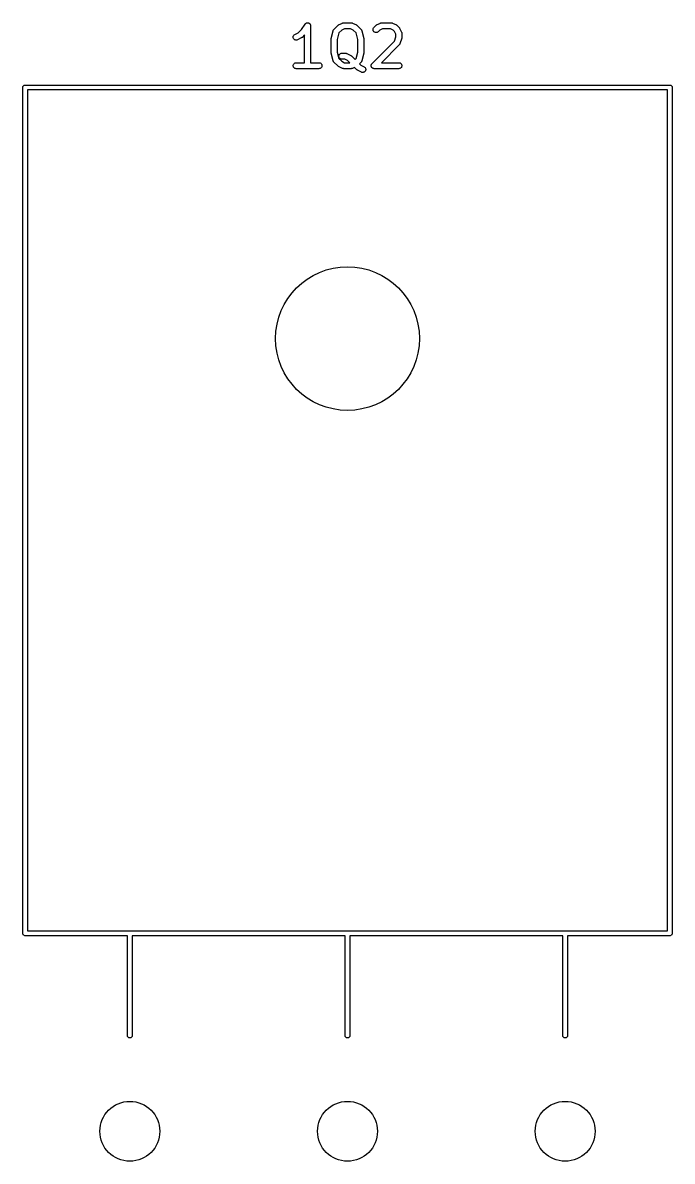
# Model space of a CAD drawing. Extents: x 0.77 to 9.62, y -5.42 to -2.18.
# Drawn here: x 1.44 to 2.081, y -3.305 to -2.182 of the extents above; entities that cross this region are included whole.
import ezdxf

# ---------------------------------------------------------------- set-up
doc = ezdxf.new("R2010")
doc.units = 0
doc.header["$MEASUREMENT"] = 0
doc.layers.add('BLACK', color=7, linetype='CONTINUOUS')

msp = doc.modelspace()

# ---------------------------------------------------------------- linework, layer by layer
at = {"layer": 'BLACK', "linetype": 'CONTINUOUS'}
for p, q in [((1.71181, -2.19149), (1.71502, -2.18829)), ((1.71502, -2.18829), (1.71861, -2.1829)), ((1.71861, -2.1829), (1.71863, -2.18287)), ((1.71863, -2.18287), (1.71881, -2.18266)), ((1.71863, -2.18287), (1.71863, -2.18287)), ((1.71863, -2.18287), (1.71863, -2.18287)), ((1.71863, -2.18287), (1.71863, -2.18287)), ((1.71881, -2.18266), (1.719, -2.18243)), ((1.719, -2.18243), (1.71922, -2.18225)), ((1.719, -2.18243), (1.719, -2.18243)), ((1.719, -2.18243), (1.719, -2.18243)), ((1.71922, -2.18225), (1.71945, -2.18207)), ((1.71945, -2.18207), (1.71971, -2.18193)), ((1.71945, -2.18207), (1.71945, -2.18207)), ((1.71945, -2.18207), (1.71945, -2.18207)), ((1.71971, -2.18193), (1.71996, -2.1818)), ((1.71996, -2.1818), (1.72022, -2.18173)), ((1.71996, -2.1818), (1.71996, -2.1818)), ((1.71996, -2.1818), (1.71996, -2.1818)), ((1.72022, -2.18173), (1.72051, -2.18164)), ((1.72051, -2.18164), (1.72078, -2.18162)), ((1.72051, -2.18164), (1.72051, -2.18164)), ((1.72051, -2.18164), (1.72051, -2.18164)), ((1.72078, -2.18162), (1.72108, -2.18159)), ((1.72108, -2.18159), (1.72109, -2.18159)), ((1.72109, -2.18159), (1.72109, -2.18159)), ((1.72109, -2.18159), (1.72137, -2.18162)), ((1.72137, -2.18162), (1.72166, -2.18165)), ((1.72166, -2.18165), (1.72166, -2.18165)), ((1.72166, -2.18165), (1.72166, -2.18165)), ((1.72166, -2.18165), (1.72193, -2.18173)), ((1.72193, -2.18173), (1.72221, -2.18182)), ((1.72221, -2.18182), (1.72221, -2.18182)), ((1.72221, -2.18182), (1.72221, -2.18182)), ((1.72221, -2.18182), (1.72245, -2.18195)), ((1.72245, -2.18195), (1.72271, -2.18209)), ((1.72271, -2.18209), (1.72272, -2.1821)), ((1.72272, -2.1821), (1.72272, -2.1821)), ((1.72272, -2.1821), (1.72292, -2.18227)), ((1.72292, -2.18227), (1.72316, -2.18246)), ((1.72316, -2.18246), (1.72316, -2.18246)), ((1.72316, -2.18246), (1.72316, -2.18247)), ((1.72316, -2.18247), (1.72334, -2.18269)), ((1.72334, -2.18269), (1.72352, -2.18291)), ((1.72352, -2.18291), (1.72352, -2.18291)), ((1.72352, -2.18291), (1.72352, -2.18291)), ((1.72352, -2.18291), (1.72366, -2.18317)), ((1.72366, -2.18317), (1.72379, -2.18342)), ((1.72379, -2.18342), (1.72379, -2.18342)), ((1.72379, -2.18342), (1.72379, -2.18342)), ((1.72379, -2.18342), (1.72387, -2.18368)), ((1.72387, -2.18368), (1.72396, -2.18397)), ((1.72396, -2.18397), (1.72396, -2.18397)), ((1.72396, -2.18397), (1.72396, -2.18397)), ((1.72396, -2.18397), (1.72399, -2.18426)), ((1.72399, -2.18426), (1.72402, -2.18454)), ((1.72402, -2.18454), (1.72402, -2.22096)), ((1.74445, -2.19695), (1.74632, -2.18945)), ((1.74632, -2.18945), (1.74633, -2.18941)), ((1.74633, -2.18941), (1.7464, -2.18922)), ((1.7464, -2.18922), (1.74646, -2.18903)), ((1.74646, -2.18903), (1.7465, -2.18895)), ((1.7465, -2.18895), (1.74653, -2.18887)), ((1.74653, -2.18887), (1.74664, -2.1887)), ((1.74664, -2.1887), (1.74673, -2.18852)), ((1.74673, -2.18852), (1.74679, -2.18846)), ((1.74679, -2.18846), (1.74683, -2.18838)), ((1.74683, -2.18838), (1.74697, -2.18823)), ((1.74697, -2.18823), (1.7471, -2.18808)), ((1.7471, -2.18808), (1.75085, -2.18433)), ((1.75085, -2.18433), (1.75088, -2.1843)), ((1.75088, -2.1843), (1.751, -2.1842)), ((1.751, -2.1842), (1.75113, -2.18408)), ((1.75113, -2.18408), (1.75123, -2.18402)), ((1.75123, -2.18402), (1.75133, -2.18394)), ((1.75133, -2.18394), (1.75147, -2.18386)), ((1.75147, -2.18386), (1.75161, -2.18378)), ((1.75161, -2.18378), (1.75536, -2.1819)), ((1.75468, -2.18884), (1.75185, -2.19168)), ((1.75738, -2.1875), (1.75468, -2.18884)), ((1.75536, -2.1819), (1.7554, -2.18188)), ((1.7554, -2.18188), (1.75548, -2.18185)), ((1.75548, -2.18185), (1.75556, -2.18181)), ((1.75556, -2.18181), (1.75575, -2.18175)), ((1.75575, -2.18175), (1.75594, -2.18168)), ((1.75594, -2.18168), (1.75603, -2.18167)), ((1.75603, -2.18167), (1.75611, -2.18165)), ((1.75611, -2.18165), (1.75631, -2.18163)), ((1.75631, -2.18163), (1.75651, -2.18159)), ((1.75651, -2.18159), (1.7566, -2.1816)), ((1.7566, -2.1816), (1.75668, -2.18159)), ((1.75668, -2.18159), (1.76418, -2.18159)), ((1.76349, -2.1875), (1.75738, -2.1875)), ((1.76618, -2.18884), (1.76349, -2.1875)), ((1.76418, -2.18159), (1.76422, -2.18159)), ((1.76422, -2.18159), (1.76431, -2.1816)), ((1.76431, -2.1816), (1.7644, -2.1816)), ((1.7644, -2.1816), (1.7646, -2.18163)), ((1.7646, -2.18163), (1.7648, -2.18165)), ((1.7648, -2.18165), (1.76488, -2.18168)), ((1.76488, -2.18168), (1.76496, -2.1817)), ((1.76496, -2.1817), (1.76515, -2.18177)), ((1.76515, -2.18177), (1.76535, -2.18183)), ((1.76535, -2.18183), (1.76542, -2.18187)), ((1.76542, -2.18187), (1.7655, -2.1819)), ((1.7655, -2.1819), (1.76925, -2.18378)), ((1.76902, -2.19168), (1.76618, -2.18884)), ((1.76925, -2.18378), (1.76929, -2.18379)), ((1.76929, -2.18379), (1.76943, -2.18389)), ((1.76943, -2.18389), (1.76957, -2.18396)), ((1.76957, -2.18396), (1.76967, -2.18404)), ((1.76967, -2.18404), (1.76977, -2.18411)), ((1.76977, -2.18411), (1.76989, -2.18422)), ((1.76989, -2.18422), (1.77002, -2.18433)), ((1.77002, -2.18433), (1.77377, -2.18808)), ((1.77377, -2.18808), (1.7738, -2.18811)), ((1.7738, -2.18811), (1.77392, -2.18826)), ((1.77392, -2.18826), (1.77406, -2.18841)), ((1.77406, -2.18841), (1.7741, -2.18849)), ((1.7741, -2.18849), (1.77416, -2.18856)), ((1.77416, -2.18856), (1.77425, -2.18874)), ((1.77425, -2.18874), (1.77435, -2.18891)), ((1.77435, -2.18891), (1.77438, -2.18899)), ((1.77438, -2.18899), (1.77442, -2.18907)), ((1.77442, -2.18907), (1.77448, -2.18926)), ((1.77448, -2.18926), (1.77455, -2.18945)), ((1.77455, -2.18945), (1.77642, -2.19695)), ((1.7856, -2.18828), (1.78566, -2.18771)), ((1.78566, -2.18886), (1.7856, -2.18828)), ((1.78566, -2.18771), (1.78583, -2.18716)), ((1.78582, -2.18941), (1.78566, -2.18886)), ((1.78609, -2.18992), (1.78582, -2.18941)), ((1.78583, -2.18716), (1.7861, -2.18665)), ((1.7861, -2.18665), (1.78647, -2.1862)), ((1.78647, -2.1862), (1.78834, -2.18433)), ((1.78834, -2.18433), (1.78837, -2.1843)), ((1.78837, -2.1843), (1.7885, -2.1842)), ((1.7885, -2.1842), (1.78862, -2.18408)), ((1.78862, -2.18408), (1.78873, -2.18402)), ((1.78873, -2.18402), (1.78882, -2.18394)), ((1.78882, -2.18394), (1.78897, -2.18386)), ((1.78897, -2.18386), (1.78911, -2.18378)), ((1.78911, -2.18378), (1.79286, -2.1819)), ((1.79218, -2.18884), (1.79064, -2.19038)), ((1.79488, -2.1875), (1.79218, -2.18884)), ((1.79286, -2.1819), (1.7929, -2.18188)), ((1.7929, -2.18188), (1.79298, -2.18185)), ((1.79298, -2.18185), (1.79305, -2.18181)), ((1.79305, -2.18181), (1.79325, -2.18175)), ((1.79325, -2.18175), (1.79344, -2.18168)), ((1.79344, -2.18168), (1.79352, -2.18167)), ((1.79352, -2.18167), (1.79361, -2.18165)), ((1.79361, -2.18165), (1.79381, -2.18163)), ((1.79381, -2.18163), (1.79401, -2.18159)), ((1.79401, -2.18159), (1.79409, -2.1816)), ((1.79409, -2.1816), (1.79418, -2.18159)), ((1.79418, -2.18159), (1.80355, -2.18159)), ((1.80286, -2.1875), (1.79488, -2.1875)), ((1.80555, -2.18884), (1.80286, -2.1875)), ((1.80355, -2.18159), (1.80359, -2.18159)), ((1.80359, -2.18159), (1.80368, -2.1816)), ((1.80368, -2.1816), (1.80377, -2.1816)), ((1.80377, -2.1816), (1.80397, -2.18163)), ((1.80397, -2.18163), (1.80417, -2.18165)), ((1.80417, -2.18165), (1.80425, -2.18168)), ((1.80425, -2.18168), (1.80434, -2.1817)), ((1.80434, -2.1817), (1.80452, -2.18177)), ((1.80452, -2.18177), (1.80472, -2.18183)), ((1.80472, -2.18183), (1.80479, -2.18187)), ((1.80479, -2.18187), (1.80487, -2.1819)), ((1.80487, -2.1819), (1.80862, -2.18378)), ((1.80675, -2.19004), (1.80555, -2.18884)), ((1.80862, -2.18378), (1.80866, -2.18379)), ((1.80866, -2.18379), (1.8088, -2.18389)), ((1.8088, -2.18389), (1.80894, -2.18396)), ((1.80894, -2.18396), (1.80904, -2.18404)), ((1.80904, -2.18404), (1.80914, -2.18411)), ((1.80914, -2.18411), (1.80926, -2.18422)), ((1.80926, -2.18422), (1.80939, -2.18433)), ((1.80939, -2.18433), (1.81126, -2.1862)), ((1.81126, -2.1862), (1.81129, -2.18623)), ((1.81129, -2.18623), (1.8114, -2.18636)), ((1.8114, -2.18636), (1.81151, -2.18648)), ((1.81151, -2.18648), (1.81158, -2.18659)), ((1.81158, -2.18659), (1.81165, -2.18668)), ((1.81165, -2.18668), (1.81173, -2.18683)), ((1.81173, -2.18683), (1.81182, -2.18697)), ((1.81182, -2.18697), (1.81369, -2.19072)), ((1.70687, -2.19599), (1.70689, -2.19541)), ((1.70696, -2.19655), (1.70687, -2.19599)), ((1.70689, -2.19541), (1.70702, -2.19485)), ((1.70716, -2.19709), (1.70696, -2.19655)), ((1.70702, -2.19485), (1.70725, -2.19432)), ((1.70747, -2.19758), (1.70716, -2.19709)), ((1.70725, -2.19432), (1.70759, -2.19385)), ((1.70786, -2.198), (1.70747, -2.19758)), ((1.70759, -2.19385), (1.70801, -2.19346)), ((1.70833, -2.19834), (1.70786, -2.198)), ((1.70801, -2.19346), (1.70849, -2.19315)), ((1.70885, -2.19858), (1.70833, -2.19834)), ((1.70849, -2.19315), (1.71181, -2.19149)), ((1.70941, -2.19872), (1.70885, -2.19858)), ((1.70999, -2.19874), (1.70941, -2.19872)), ((1.71056, -2.19865), (1.70999, -2.19874)), ((1.7111, -2.19845), (1.71056, -2.19865)), ((1.71113, -2.19843), (1.7111, -2.19845)), ((1.71488, -2.19656), (1.71113, -2.19843)), ((1.71502, -2.19647), (1.71488, -2.19656)), ((1.71517, -2.19639), (1.71502, -2.19647)), ((1.71527, -2.19632), (1.71517, -2.19639)), ((1.71537, -2.19625), (1.71527, -2.19632)), ((1.71549, -2.19614), (1.71537, -2.19625)), ((1.71562, -2.19603), (1.71549, -2.19614)), ((1.71565, -2.196), (1.71562, -2.19603)), ((1.71811, -2.19355), (1.71565, -2.196)), ((1.71811, -2.22096), (1.71811, -2.19355)), ((1.74436, -2.19752), (1.7444, -2.19729)), ((1.74436, -2.19757), (1.74436, -2.19752)), ((1.74436, -2.19762), (1.74436, -2.19757)), ((1.74436, -2.19767), (1.74436, -2.19762)), ((1.74436, -2.21079), (1.74436, -2.19767)), ((1.7444, -2.19729), (1.74442, -2.19705)), ((1.74442, -2.19705), (1.74444, -2.197)), ((1.74444, -2.197), (1.74445, -2.19695)), ((1.75185, -2.19168), (1.75026, -2.19803)), ((1.75026, -2.19803), (1.75026, -2.21043)), ((1.7706, -2.19803), (1.76902, -2.19168)), ((1.7706, -2.21043), (1.7706, -2.19803)), ((1.77642, -2.19695), (1.77643, -2.19699)), ((1.77643, -2.19699), (1.77644, -2.19704)), ((1.77644, -2.19704), (1.77645, -2.19709)), ((1.77645, -2.19709), (1.77648, -2.19733)), ((1.77648, -2.19733), (1.77651, -2.19756)), ((1.77651, -2.19756), (1.7765, -2.19761)), ((1.7765, -2.19761), (1.77651, -2.19767)), ((1.77651, -2.19767), (1.77651, -2.21079)), ((1.78459, -2.22182), (1.8066, -2.19982)), ((1.78645, -2.19037), (1.78609, -2.18992)), ((1.78689, -2.19073), (1.78645, -2.19037)), ((1.7874, -2.19101), (1.78689, -2.19073)), ((1.78795, -2.19118), (1.7874, -2.19101)), ((1.78852, -2.19124), (1.78795, -2.19118)), ((1.7891, -2.19119), (1.78852, -2.19124)), ((1.78965, -2.19103), (1.7891, -2.19119)), ((1.79016, -2.19077), (1.78965, -2.19103)), ((1.79061, -2.19041), (1.79016, -2.19077)), ((1.79064, -2.19038), (1.79061, -2.19041)), ((1.8066, -2.19982), (1.8081, -2.19531)), ((1.8081, -2.19274), (1.80675, -2.19004)), ((1.8081, -2.19531), (1.8081, -2.19274)), ((1.81385, -2.19672), (1.81198, -2.20235)), ((1.81369, -2.19072), (1.81371, -2.19076)), ((1.81371, -2.19076), (1.81374, -2.19084)), ((1.81374, -2.19084), (1.81378, -2.19092)), ((1.81378, -2.19092), (1.81384, -2.19111)), ((1.81384, -2.19111), (1.81391, -2.1913)), ((1.81389, -2.19656), (1.81385, -2.19672)), ((1.81394, -2.19641), (1.81389, -2.19656)), ((1.81391, -2.1913), (1.81392, -2.19138)), ((1.81392, -2.19138), (1.81395, -2.19147)), ((1.81395, -2.19628), (1.81394, -2.19641)), ((1.81395, -2.19147), (1.81397, -2.19167)), ((1.81398, -2.19616), (1.81395, -2.19628)), ((1.81397, -2.19167), (1.814, -2.19187)), ((1.81399, -2.196), (1.81398, -2.19616)), ((1.814, -2.19583), (1.81399, -2.196)), ((1.814, -2.19187), (1.814, -2.19196)), ((1.814, -2.19196), (1.814, -2.19204)), ((1.814, -2.19204), (1.814, -2.19579)), ((1.814, -2.19579), (1.814, -2.19583)), ((1.74436, -2.21084), (1.74436, -2.21079)), ((1.74436, -2.21089), (1.74436, -2.21084)), ((1.74439, -2.21113), (1.74436, -2.21089)), ((1.74441, -2.21136), (1.74439, -2.21113)), ((1.74443, -2.21141), (1.74441, -2.21136)), ((1.74444, -2.21147), (1.74443, -2.21141)), ((1.74445, -2.21151), (1.74444, -2.21147)), ((1.74632, -2.219), (1.74445, -2.21151)), ((1.75026, -2.21043), (1.75185, -2.21678)), ((1.75273, -2.21244), (1.75317, -2.21208)), ((1.75317, -2.21208), (1.75368, -2.21181)), ((1.75368, -2.21181), (1.75424, -2.21164)), ((1.75424, -2.21164), (1.75481, -2.21159)), ((1.75481, -2.21159), (1.75856, -2.21159)), ((1.75856, -2.21159), (1.7586, -2.21159)), ((1.7586, -2.21159), (1.75869, -2.2116)), ((1.75869, -2.2116), (1.75877, -2.21159)), ((1.75877, -2.21159), (1.75897, -2.21163)), ((1.75897, -2.21163), (1.75917, -2.21165)), ((1.75917, -2.21165), (1.75925, -2.21168)), ((1.75925, -2.21168), (1.75934, -2.21169)), ((1.75934, -2.21169), (1.75953, -2.21176)), ((1.75953, -2.21176), (1.75972, -2.21182)), ((1.75972, -2.21182), (1.7598, -2.21187)), ((1.7598, -2.21187), (1.75988, -2.2119)), ((1.75988, -2.2119), (1.76363, -2.21377)), ((1.76902, -2.21678), (1.7706, -2.21043)), ((1.77642, -2.21151), (1.77455, -2.219)), ((1.77643, -2.21145), (1.77642, -2.21151)), ((1.77644, -2.2114), (1.77643, -2.21145)), ((1.77647, -2.21117), (1.77644, -2.2114)), ((1.77651, -2.21094), (1.77647, -2.21117)), ((1.77651, -2.21083), (1.7765, -2.21088)), ((1.7765, -2.21088), (1.77651, -2.21094)), ((1.77651, -2.21079), (1.77651, -2.21083)), ((1.81126, -2.2035), (1.79381, -2.22096)), ((1.81132, -2.20344), (1.81126, -2.2035)), ((1.81138, -2.20338), (1.81132, -2.20344)), ((1.8115, -2.20321), (1.81138, -2.20338)), ((1.81163, -2.20306), (1.8115, -2.20321)), ((1.81167, -2.20298), (1.81163, -2.20306)), ((1.81172, -2.20291), (1.81167, -2.20298)), ((1.81181, -2.20273), (1.81172, -2.20291)), ((1.8119, -2.20255), (1.81181, -2.20273)), ((1.81193, -2.20247), (1.8119, -2.20255)), ((1.81196, -2.20239), (1.81193, -2.20247)), ((1.81198, -2.20235), (1.81196, -2.20239)), ((1.70686, -2.22389), (1.70692, -2.22332)), ((1.70692, -2.22332), (1.70709, -2.22277)), ((1.70709, -2.22277), (1.70737, -2.22226)), ((1.70737, -2.22226), (1.70773, -2.22182)), ((1.70773, -2.22182), (1.70818, -2.22145)), ((1.70818, -2.22145), (1.70869, -2.22118)), ((1.70869, -2.22118), (1.70924, -2.22102)), ((1.70924, -2.22102), (1.70981, -2.22096)), ((1.70981, -2.22096), (1.71811, -2.22096)), ((1.72402, -2.22096), (1.73231, -2.22096)), ((1.73231, -2.22096), (1.73235, -2.22096)), ((1.73235, -2.22096), (1.73293, -2.22102)), ((1.73293, -2.22102), (1.73347, -2.2212)), ((1.73347, -2.2212), (1.73398, -2.22148)), ((1.73398, -2.22148), (1.73442, -2.22185)), ((1.73442, -2.22185), (1.73478, -2.2223)), ((1.73478, -2.2223), (1.73505, -2.22281)), ((1.73505, -2.22281), (1.73521, -2.22336)), ((1.73521, -2.22336), (1.73526, -2.22393)), ((1.74639, -2.21919), (1.74632, -2.219)), ((1.74644, -2.21938), (1.74639, -2.21919)), ((1.74648, -2.21946), (1.74644, -2.21938)), ((1.74651, -2.21955), (1.74648, -2.21946)), ((1.74662, -2.21972), (1.74651, -2.21955)), ((1.74671, -2.2199), (1.74662, -2.21972)), ((1.74676, -2.21997), (1.74671, -2.2199)), ((1.74681, -2.22004), (1.74676, -2.21997)), ((1.74694, -2.22019), (1.74681, -2.22004)), ((1.74707, -2.22035), (1.74694, -2.22019)), ((1.7471, -2.22038), (1.74707, -2.22035)), ((1.75085, -2.22413), (1.7471, -2.22038)), ((1.75185, -2.21678), (1.75468, -2.21961)), ((1.75186, -2.21452), (1.75192, -2.21395)), ((1.75191, -2.21509), (1.75186, -2.21452)), ((1.75207, -2.21564), (1.75191, -2.21509)), ((1.75192, -2.21395), (1.75209, -2.21339)), ((1.75234, -2.21616), (1.75207, -2.21564)), ((1.75209, -2.21339), (1.75236, -2.21289)), ((1.7527, -2.2166), (1.75234, -2.21616)), ((1.75236, -2.21289), (1.75273, -2.21244)), ((1.75314, -2.21698), (1.7527, -2.2166)), ((1.75365, -2.21725), (1.75314, -2.21698)), ((1.75419, -2.21743), (1.75365, -2.21725)), ((1.75477, -2.21749), (1.75419, -2.21743)), ((1.75468, -2.21961), (1.75738, -2.22096)), ((1.75481, -2.21749), (1.75477, -2.21749)), ((1.75786, -2.21749), (1.75481, -2.21749)), ((1.75738, -2.22096), (1.76268, -2.22096)), ((1.76056, -2.21884), (1.75786, -2.21749)), ((1.76268, -2.22096), (1.76056, -2.21884)), ((1.76363, -2.21377), (1.76367, -2.21379)), ((1.76367, -2.21379), (1.7638, -2.21388)), ((1.7638, -2.21388), (1.76395, -2.21396)), ((1.76395, -2.21396), (1.76405, -2.21404)), ((1.76405, -2.21404), (1.76415, -2.2141)), ((1.76415, -2.2141), (1.76427, -2.21422)), ((1.76427, -2.21422), (1.7644, -2.21433)), ((1.7644, -2.21433), (1.76793, -2.21786)), ((1.76793, -2.21786), (1.76902, -2.21678)), ((1.77377, -2.22038), (1.77211, -2.22204)), ((1.77211, -2.22204), (1.77343, -2.22336)), ((1.77343, -2.22336), (1.77675, -2.22502)), ((1.7739, -2.22022), (1.77377, -2.22038)), ((1.77403, -2.22008), (1.7739, -2.22022)), ((1.77408, -2.22), (1.77403, -2.22008)), ((1.77414, -2.21993), (1.77408, -2.22)), ((1.77423, -2.21975), (1.77414, -2.21993)), ((1.77433, -2.21958), (1.77423, -2.21975)), ((1.77437, -2.2195), (1.77433, -2.21958)), ((1.77441, -2.21942), (1.77437, -2.2195)), ((1.77447, -2.21923), (1.77441, -2.21942)), ((1.77454, -2.21904), (1.77447, -2.21923)), ((1.77455, -2.219), (1.77454, -2.21904)), ((1.78376, -2.22361), (1.78379, -2.22333)), ((1.78379, -2.22332), (1.78387, -2.22305)), ((1.78379, -2.22333), (1.78379, -2.22332)), ((1.78379, -2.22332), (1.78379, -2.22332)), ((1.78387, -2.22305), (1.78395, -2.22278)), ((1.78395, -2.22278), (1.78396, -2.22277)), ((1.78396, -2.22277), (1.78409, -2.22252)), ((1.78396, -2.22277), (1.78396, -2.22277)), ((1.78409, -2.22252), (1.78423, -2.22227)), ((1.78423, -2.22226), (1.78441, -2.22204)), ((1.78423, -2.22227), (1.78423, -2.22226)), ((1.78423, -2.22227), (1.78423, -2.22227)), ((1.78441, -2.22204), (1.78459, -2.22182)), ((1.79381, -2.22096), (1.81105, -2.22096)), ((1.81105, -2.22096), (1.81109, -2.22096)), ((1.81109, -2.22096), (1.81167, -2.22102)), ((1.81167, -2.22102), (1.81221, -2.2212)), ((1.81221, -2.2212), (1.81272, -2.22148)), ((1.81272, -2.22148), (1.81316, -2.22185)), ((1.81316, -2.22185), (1.81352, -2.2223)), ((1.81352, -2.2223), (1.81379, -2.22281)), ((1.81379, -2.22281), (1.81395, -2.22336)), ((1.81395, -2.22336), (1.814, -2.22393)), ((1.70691, -2.22447), (1.70686, -2.22389)), ((1.70708, -2.22502), (1.70691, -2.22447)), ((1.70734, -2.22553), (1.70708, -2.22502)), ((1.7077, -2.22598), (1.70734, -2.22553)), ((1.70815, -2.22635), (1.7077, -2.22598)), ((1.70865, -2.22663), (1.70815, -2.22635)), ((1.7092, -2.2268), (1.70865, -2.22663)), ((1.70977, -2.22687), (1.7092, -2.2268)), ((1.70981, -2.22687), (1.70977, -2.22687)), ((1.73231, -2.22687), (1.70981, -2.22687)), ((1.73289, -2.22681), (1.73231, -2.22687)), ((1.73344, -2.22664), (1.73289, -2.22681)), ((1.73395, -2.22637), (1.73344, -2.22664)), ((1.73439, -2.22601), (1.73395, -2.22637)), ((1.73476, -2.22556), (1.73439, -2.22601)), ((1.73503, -2.22506), (1.73476, -2.22556)), ((1.7352, -2.22451), (1.73503, -2.22506)), ((1.73526, -2.22393), (1.7352, -2.22451)), ((1.75097, -2.22423), (1.75085, -2.22413)), ((1.75109, -2.22435), (1.75097, -2.22423)), ((1.7512, -2.22441), (1.75109, -2.22435)), ((1.75129, -2.22449), (1.7512, -2.22441)), ((1.75144, -2.22457), (1.75129, -2.22449)), ((1.75158, -2.22466), (1.75144, -2.22457)), ((1.75161, -2.22468), (1.75158, -2.22466)), ((1.75536, -2.22655), (1.75161, -2.22468)), ((1.75544, -2.22658), (1.75536, -2.22655)), ((1.75552, -2.22663), (1.75544, -2.22658)), ((1.75571, -2.22669), (1.75552, -2.22663)), ((1.7559, -2.22676), (1.75571, -2.22669)), ((1.75599, -2.22677), (1.7559, -2.22676)), ((1.75607, -2.2268), (1.75599, -2.22677)), ((1.75627, -2.22682), (1.75607, -2.2268)), ((1.75647, -2.22686), (1.75627, -2.22682)), ((1.75656, -2.22686), (1.75647, -2.22686)), ((1.75664, -2.22687), (1.75656, -2.22686)), ((1.75668, -2.22687), (1.75664, -2.22687)), ((1.76418, -2.22687), (1.75668, -2.22687)), ((1.76427, -2.22686), (1.76418, -2.22687)), ((1.76436, -2.22686), (1.76427, -2.22686)), ((1.76456, -2.22683), (1.76436, -2.22686)), ((1.76476, -2.22681), (1.76456, -2.22683)), ((1.76484, -2.22678), (1.76476, -2.22681)), ((1.76493, -2.22677), (1.76484, -2.22678)), ((1.76511, -2.2267), (1.76493, -2.22677)), ((1.76531, -2.22664), (1.76511, -2.2267)), ((1.76538, -2.2266), (1.76531, -2.22664)), ((1.76547, -2.22657), (1.76538, -2.2266)), ((1.7655, -2.22655), (1.76547, -2.22657)), ((1.76735, -2.22563), (1.7655, -2.22655)), ((1.76959, -2.22788), (1.76735, -2.22563)), ((1.76972, -2.22798), (1.76959, -2.22788)), ((1.76984, -2.2281), (1.76972, -2.22798)), ((1.76994, -2.22816), (1.76984, -2.2281)), ((1.77004, -2.22824), (1.76994, -2.22816)), ((1.77019, -2.22832), (1.77004, -2.22824)), ((1.77032, -2.22841), (1.77019, -2.22832)), ((1.77036, -2.22843), (1.77032, -2.22841)), ((1.77411, -2.2303), (1.77036, -2.22843)), ((1.77465, -2.23051), (1.77411, -2.2303)), ((1.77522, -2.23061), (1.77465, -2.23051)), ((1.77579, -2.23059), (1.77522, -2.23061)), ((1.77636, -2.23047), (1.77579, -2.23059)), ((1.77688, -2.23023), (1.77636, -2.23047)), ((1.77675, -2.22502), (1.77679, -2.22504)), ((1.77679, -2.22504), (1.77727, -2.22535)), ((1.77735, -2.2299), (1.77688, -2.23023)), ((1.77727, -2.22535), (1.77769, -2.22575)), ((1.77775, -2.22949), (1.77735, -2.2299)), ((1.77769, -2.22575), (1.77801, -2.22623)), ((1.77806, -2.229), (1.77775, -2.22949)), ((1.77801, -2.22623), (1.77824, -2.22676)), ((1.77827, -2.22846), (1.77806, -2.229)), ((1.77824, -2.22676), (1.77836, -2.22732)), ((1.77837, -2.2279), (1.77827, -2.22846)), ((1.77836, -2.22732), (1.77837, -2.2279)), ((1.78373, -2.22389), (1.78376, -2.22361)), ((1.78373, -2.2239), (1.78373, -2.22389)), ((1.78375, -2.22418), (1.78373, -2.2239)), ((1.78373, -2.2239), (1.78373, -2.2239)), ((1.78378, -2.22447), (1.78375, -2.22418)), ((1.78378, -2.22448), (1.78378, -2.22447)), ((1.78378, -2.22447), (1.78378, -2.22447)), ((1.78386, -2.22475), (1.78378, -2.22448)), ((1.78394, -2.22502), (1.78386, -2.22475)), ((1.78395, -2.22503), (1.78394, -2.22502)), ((1.78394, -2.22502), (1.78394, -2.22502)), ((1.78408, -2.22529), (1.78395, -2.22503)), ((1.78421, -2.22553), (1.78408, -2.22529)), ((1.78421, -2.22554), (1.78421, -2.22553)), ((1.78421, -2.22553), (1.78421, -2.22553)), ((1.78439, -2.22576), (1.78421, -2.22554)), ((1.78457, -2.22598), (1.78439, -2.22576)), ((1.78458, -2.22599), (1.78457, -2.22598)), ((1.78457, -2.22598), (1.78457, -2.22598)), ((1.78479, -2.22617), (1.78458, -2.22599)), ((1.78501, -2.22635), (1.78479, -2.22617)), ((1.78502, -2.22635), (1.78501, -2.22635)), ((1.78527, -2.22649), (1.78502, -2.22635)), ((1.78502, -2.22635), (1.78502, -2.22635)), ((1.78552, -2.22663), (1.78527, -2.22649)), ((1.78553, -2.22663), (1.78552, -2.22663)), ((1.78552, -2.22663), (1.78552, -2.22663)), ((1.7858, -2.22672), (1.78553, -2.22663)), ((1.78607, -2.2268), (1.7858, -2.22672)), ((1.78608, -2.2268), (1.78607, -2.2268)), ((1.78607, -2.2268), (1.78607, -2.2268)), ((1.78636, -2.22683), (1.78608, -2.2268)), ((1.78664, -2.22687), (1.78636, -2.22683)), ((1.78665, -2.22687), (1.78664, -2.22687)), ((1.78668, -2.22687), (1.78665, -2.22687)), ((1.78665, -2.22687), (1.78665, -2.22687)), ((1.78665, -2.22687), (1.78665, -2.22687)), ((1.81105, -2.22687), (1.78668, -2.22687)), ((1.81163, -2.22681), (1.81105, -2.22687)), ((1.81218, -2.22664), (1.81163, -2.22681)), ((1.81269, -2.22637), (1.81218, -2.22664)), ((1.81313, -2.22601), (1.81269, -2.22637)), ((1.8135, -2.22556), (1.81313, -2.22601)), ((1.81377, -2.22506), (1.8135, -2.22556)), ((1.81394, -2.22451), (1.81377, -2.22506)), ((1.814, -2.22393), (1.81394, -2.22451)), ((1.44034, -2.24547), (1.44039, -2.24501)), ((1.44035, -2.24559), (1.44034, -2.24547)), ((1.44035, -3.07961), (1.44035, -2.24559)), ((1.44039, -2.24501), (1.44052, -2.24456)), ((1.44052, -2.24456), (1.44074, -2.24415)), ((1.44074, -2.24415), (1.44104, -2.24379)), ((1.44104, -2.24379), (1.4414, -2.2435)), ((1.4414, -2.2435), (1.44181, -2.24328)), ((1.44181, -2.24328), (1.44225, -2.24314)), ((1.44225, -2.24314), (1.4426, -2.24311)), ((1.4426, -2.24311), (1.44272, -2.2431)), ((1.4426, -2.24311), (1.4426, -2.24311)), ((1.44272, -2.2431), (1.44283, -2.24311)), ((1.44283, -2.24311), (2.07803, -2.24311)), ((2.07803, -2.24311), (2.07815, -2.2431)), ((2.07815, -2.2431), (2.07827, -2.24311)), ((2.07827, -2.24311), (2.07861, -2.24314)), ((2.07861, -2.24314), (2.07906, -2.24328)), ((2.07906, -2.24328), (2.07947, -2.2435)), ((2.07947, -2.2435), (2.07983, -2.24379)), ((2.07983, -2.24379), (2.08012, -2.24415)), ((2.08012, -2.24415), (2.08034, -2.24456)), ((2.08034, -2.24456), (2.08048, -2.24501)), ((2.08048, -2.24501), (2.08052, -2.24547)), ((2.08052, -2.24547), (2.08051, -2.24559)), ((2.08051, -2.24559), (2.08051, -3.07961)), ((1.44508, -2.24783), (1.44508, -3.07736)), ((2.07579, -2.24783), (1.44508, -2.24783)), ((2.07579, -3.07736), (2.07579, -2.24783)), ((1.44034, -3.07972), (1.44035, -3.07961)), ((1.44039, -3.08019), (1.44034, -3.07972)), ((1.44052, -3.08063), (1.44039, -3.08019)), ((1.44074, -3.08104), (1.44052, -3.08063)), ((1.44104, -3.0814), (1.44074, -3.08104)), ((1.4414, -3.0817), (1.44104, -3.0814)), ((1.44181, -3.08192), (1.4414, -3.0817)), ((1.44225, -3.08205), (1.44181, -3.08192)), ((1.44272, -3.0821), (1.44225, -3.08205)), ((1.44283, -3.08209), (1.44272, -3.0821)), ((1.5435, -3.08209), (1.44283, -3.08209)), ((1.44508, -3.07736), (1.54575, -3.07736)), ((1.5435, -3.18063), (1.5435, -3.08209)), ((1.54575, -3.07736), (1.54587, -3.07735)), ((1.54587, -3.07735), (1.54598, -3.07736)), ((1.54598, -3.07736), (1.76032, -3.07736)), ((1.75807, -3.08209), (1.54823, -3.08209)), ((1.54823, -3.08209), (1.54823, -3.18063)), ((1.75807, -3.18063), (1.75807, -3.08209)), ((1.76032, -3.07736), (1.76043, -3.07735)), ((1.76043, -3.07735), (1.76055, -3.07736)), ((1.76055, -3.07736), (1.97488, -3.07736)), ((1.97264, -3.08209), (1.7628, -3.08209)), ((1.7628, -3.08209), (1.7628, -3.18063)), ((1.97264, -3.18063), (1.97264, -3.08209)), ((1.97488, -3.07736), (1.975, -3.07735)), ((1.975, -3.07735), (1.97512, -3.07736)), ((1.97512, -3.07736), (2.07579, -3.07736)), ((2.07803, -3.08209), (1.97736, -3.08209)), ((1.97736, -3.08209), (1.97736, -3.18063)), ((2.07815, -3.0821), (2.07803, -3.08209)), ((2.07827, -3.08209), (2.07815, -3.0821)), ((2.07861, -3.08205), (2.07827, -3.08209)), ((2.07827, -3.08209), (2.07827, -3.08209)), ((2.07906, -3.08192), (2.07861, -3.08205)), ((2.07947, -3.0817), (2.07906, -3.08192)), ((2.07983, -3.0814), (2.07947, -3.0817)), ((2.08012, -3.08104), (2.07983, -3.0814)), ((2.08034, -3.08063), (2.08012, -3.08104)), ((2.08048, -3.08019), (2.08034, -3.08063)), ((2.08052, -3.07972), (2.08048, -3.08019)), ((2.08051, -3.07961), (2.08052, -3.07972)), ((1.54354, -3.18097), (1.5435, -3.18063)), ((1.54367, -3.18142), (1.54354, -3.18097)), ((1.54389, -3.18183), (1.54367, -3.18142)), ((1.54419, -3.18219), (1.54389, -3.18183)), ((1.54455, -3.18249), (1.54419, -3.18219)), ((1.54496, -3.1827), (1.54455, -3.18249)), ((1.5454, -3.18284), (1.54496, -3.1827)), ((1.54587, -3.18289), (1.5454, -3.18284)), ((1.54633, -3.18284), (1.54587, -3.18289)), ((1.54677, -3.1827), (1.54633, -3.18284)), ((1.54718, -3.18249), (1.54677, -3.1827)), ((1.54754, -3.18219), (1.54718, -3.18249)), ((1.54784, -3.18183), (1.54754, -3.18219)), ((1.54806, -3.18142), (1.54784, -3.18183)), ((1.54819, -3.18097), (1.54806, -3.18142)), ((1.54823, -3.18063), (1.54819, -3.18097)), ((1.75811, -3.18097), (1.75807, -3.18063)), ((1.75824, -3.18142), (1.75811, -3.18097)), ((1.75846, -3.18183), (1.75824, -3.18142)), ((1.75875, -3.18219), (1.75846, -3.18183)), ((1.75911, -3.18249), (1.75875, -3.18219)), ((1.75952, -3.1827), (1.75911, -3.18249)), ((1.75997, -3.18284), (1.75952, -3.1827)), ((1.76043, -3.18289), (1.75997, -3.18284)), ((1.7609, -3.18284), (1.76043, -3.18289)), ((1.76134, -3.1827), (1.7609, -3.18284)), ((1.76175, -3.18249), (1.76134, -3.1827)), ((1.76211, -3.18219), (1.76175, -3.18249)), ((1.76241, -3.18183), (1.76211, -3.18219)), ((1.76263, -3.18142), (1.76241, -3.18183)), ((1.76276, -3.18097), (1.76263, -3.18142)), ((1.7628, -3.18063), (1.76276, -3.18097)), ((1.97267, -3.18097), (1.97264, -3.18063)), ((1.97281, -3.18142), (1.97267, -3.18097)), ((1.97303, -3.18183), (1.97281, -3.18142)), ((1.97332, -3.18219), (1.97303, -3.18183)), ((1.97368, -3.18249), (1.97332, -3.18219)), ((1.97409, -3.1827), (1.97368, -3.18249)), ((1.97454, -3.18284), (1.97409, -3.1827)), ((1.975, -3.18289), (1.97454, -3.18284)), ((1.97546, -3.18284), (1.975, -3.18289)), ((1.97591, -3.1827), (1.97546, -3.18284)), ((1.97632, -3.18249), (1.97591, -3.1827)), ((1.97668, -3.18219), (1.97632, -3.18249)), ((1.97697, -3.18183), (1.97668, -3.18219)), ((1.97719, -3.18142), (1.97697, -3.18183)), ((1.97733, -3.18097), (1.97719, -3.18142)), ((1.97736, -3.18063), (1.97733, -3.18097))]:
    msp.add_line(p, q, dxfattribs=at)
at = {"layer": 'BLACK'}
for centre, radius in [((1.76043, -2.49311), 0.07087), ((1.54587, -3.275), 0.02953), ((1.76043, -3.275), 0.02953), ((1.975, -3.275), 0.02953)]:
    msp.add_circle(centre, radius, dxfattribs=at)

doc.saveas('drawing.dxf')
